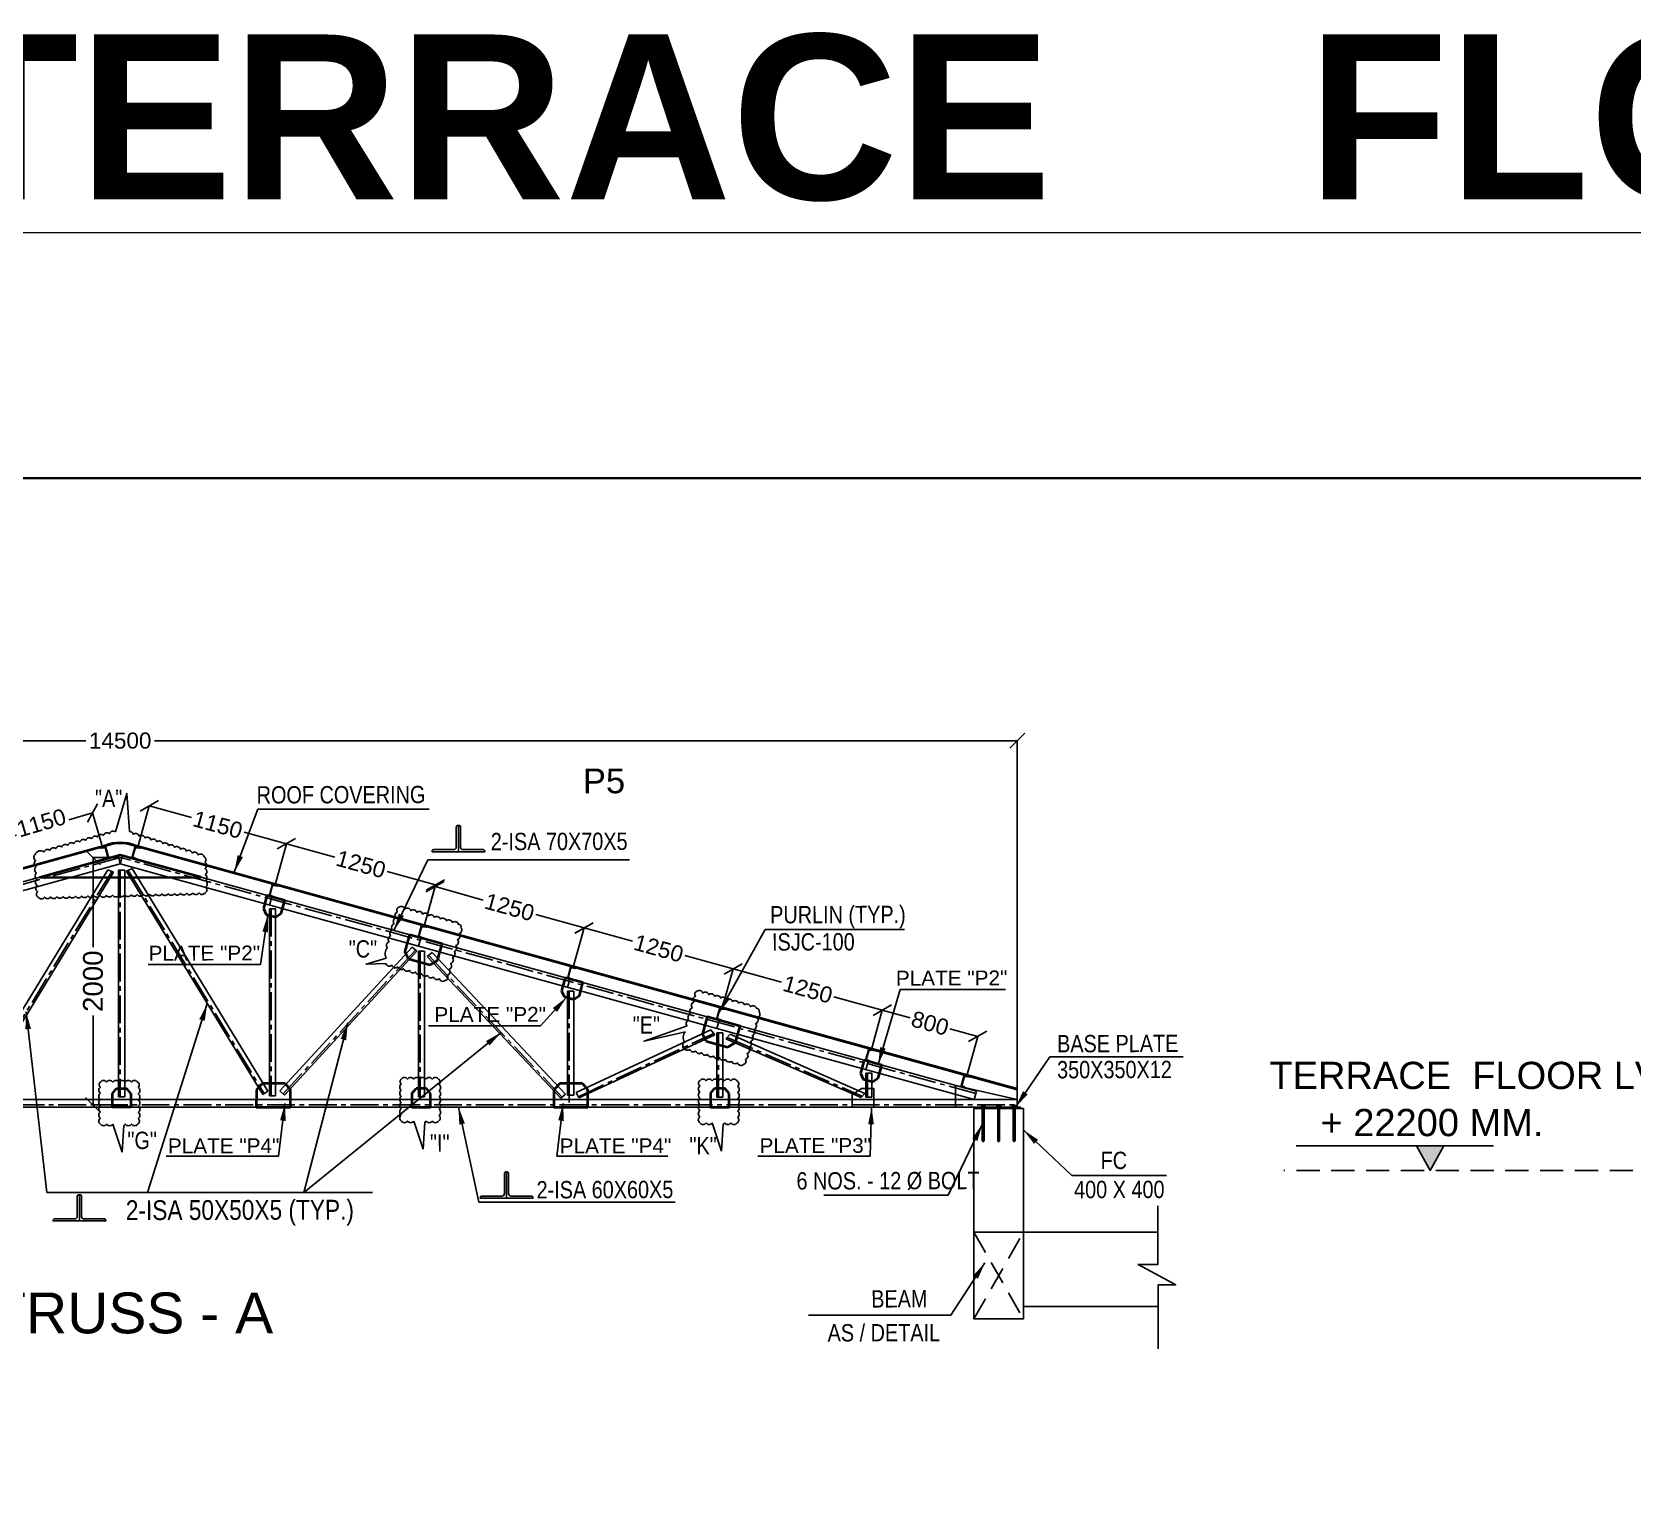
# Model space of a CAD drawing. Header units: inches. Extents: x 1789308 to 1948517, y 1504002 to 1708835.
# Drawn here: x 1847470 to 1866865, y 1579468 to 1597188 of the extents above; entities that cross this region are included whole.
import ezdxf
from ezdxf.enums import TextEntityAlignment as Align

# ---------------------------------------------------------------- set-up
doc = ezdxf.new("R2010")
doc.units = ezdxf.units.IN
doc.header["$LTSCALE"] = 0.015
doc.header["$MEASUREMENT"] = 0
doc.header["$PDMODE"] = 34
doc.header["$PDSIZE"] = -0.1
for name, pattern in [('CENTER2', [1.125, 0.75, -0.125, 0.125, -0.125]), ('DASHED2', [0.375, 0.25, -0.125]), ('{ Leader Line}', [0])]:
    doc.linetypes.add(name, pattern=pattern)
for name, color, linetype in [('CHHAJA', 36, 'Continuous'), ('DIM - GRID - STR', 7, 'Continuous'), ('DIM DEM', 191, 'Continuous'), ('ISA 75X75X6', 104, 'Continuous'), ('SHIFTING - STR', 1, 'Continuous'), ('STR_Dimension_Pranav', 30, 'Continuous'), ('TITLE', 7, 'Continuous')]:
    doc.layers.add(name, color=color, linetype=linetype)
for name, color, linetype, lineweight in [('PLATE', 1, 'Continuous', 25), ('TEXT', 7, 'Continuous', 5), ('TRUSS', 82, 'Continuous', 25), ('TRUSS - STR', 6, 'Continuous', 25), ('truss text', 2, 'Continuous', 25)]:
    doc.layers.add(name, color=color, linetype=linetype, lineweight=lineweight)
doc.styles.add('arial', font='ARIALN.TTF')
doc.styles.add('ARIAL NARROW', font='ARIALN.TTF')
doc.styles.add('PRADEEP - STR', font='swissel.ttf')
doc.styles.add('ROMAND', font='arial.ttf')
doc.styles.add('SC-BBS1', font='SansSerif')
doc.dimstyles.new('GRID DIM', dxfattribs={"dimtxt": 350, "dimasz": 250, "dimexe": 0.1, "dimexo": 0.1, "dimgap": 0.09, "dimtad": 0, "dimdec": 0, "dimzin": 0, "dimdsep": 46, "dimtxsty": 'PRADEEP - STR', "dimblk": 'OBLIQUE', "dimcen": 0.09, "dimclrd": 73, "dimclre": 73, "dimclrt": 256, "dimadec": 0, "dimazin": 0, "dimtfac": 1, "dimtdec": 0, "dimtofl": 0, "dimtmove": 1, "dimatfit": 3, "dimfxl": 1.25, "dimtolj": 1, "dimtzin": 0, "dimlwd": -1, "dimlwe": -1, "dimarcsym": 2})

# ---------------------------------------------------------------- blocks, each defined once
blk = doc.blocks.new('A$C04F76162')
at = {"layer": 'TRUSS', "color": 1}
for points in [[(-175, 12), (175, 12)], [(-175, 0), (175, 0)]]:
    blk.add_lwpolyline(points, dxfattribs=at)
blk.add_lwpolyline([(-175, 12), (175, 12), (175, 0), (-175, 0)], close=True, dxfattribs=at)
blk = doc.blocks.new('_Oblique')
at = {"color": 0, "linetype": 'ByBlock', "lineweight": -2}
blk.add_line((-0.5, -0.5), (0.5, 0.5), dxfattribs=at)
blk = doc.blocks.new('*D297')
at = {"layer": 'Defpoints', "color": 0, "transparency": 16777216}
for p in [(-7299, 3729), (-7519, 1729), (-7300, 1729)]:
    blk.add_point(p, dxfattribs=at)
at = {"layer": 'DIM - GRID - STR', "color": 73, "linetype": 'ByBlock', "transparency": 16777216}
for p, q in [((-7299, 3729), (-7519, 3729)), ((-7519, 3729), (-7519, 3005)), ((-7519, 1729), (-7519, 2453)), ((-7300, 1729), (-7519, 1729))]:
    blk.add_line(p, q, dxfattribs=at)
at = {"layer": 'DIM - GRID - STR', "color": 73, "transparency": 16777216, "xscale": 120, "yscale": 120, "zscale": 120}
for p, rotation in [((-7519, 3729), 90), ((-7519, 1729), 270)]:
    blk.add_blockref('_Oblique', p, dxfattribs=dict(at, rotation=rotation))
at = {"layer": 'DIM - GRID - STR', "transparency": 16777216, "insert": (-7519, 2729), "char_height": 160, "attachment_point": 5, "rotation": 90, "style": 'PRADEEP - STR'}
blk.add_mtext('\\A1;2000', dxfattribs=at)
blk = doc.blocks.new('A$C02755AB6')
at = {"layer": 'ISA 75X75X6', "color": 2}
blk.add_lwpolyline([(-0.0054, 0.0634), (-0.0054, 0.0117, -0.414214), (-0.0117, 0.0054), (-0.0635, 0.0054, 0.414214), (-0.0675, 0.0013), (-0.0675, 0), (0, 0), (0, 0.0675), (-0.0014, 0.0675, 0.414214)], format="xyb", close=True, dxfattribs=at)
blk = doc.blocks.new('*D240')
at = {"layer": 'Defpoints', "color": 0, "transparency": 16777216}
for p in [(1831439, 1596452), (1816939, 1593508), (1831439, 1593508)]:
    blk.add_point(p, dxfattribs=at)
at = {"layer": 'DIM - GRID - STR', "color": 73, "linetype": 'ByBlock', "transparency": 16777216}
for p, q in [((1816939, 1593509), (1816939, 1596452)), ((1816939, 1596452), (1823911, 1596452)), ((1831439, 1596452), (1824466, 1596452)), ((1831439, 1593509), (1831439, 1596452))]:
    blk.add_line(p, q, dxfattribs=at)
at = {"layer": 'DIM - GRID - STR', "color": 73, "transparency": 16777216, "xscale": 120, "yscale": 120, "zscale": 120, "rotation": 180}
blk.add_blockref('_Oblique', (1816939, 1596452), dxfattribs=at)
at = {"layer": 'DIM - GRID - STR', "color": 73, "transparency": 16777216, "xscale": 120, "yscale": 120, "zscale": 120}
blk.add_blockref('_Oblique', (1831439, 1596452), dxfattribs=at)
at = {"layer": 'DIM - GRID - STR', "transparency": 16777216, "insert": (1824189, 1596452), "char_height": 130, "attachment_point": 5, "style": 'PRADEEP - STR'}
blk.add_mtext('\\A1;14500', dxfattribs=at)
blk = doc.blocks.new('*D306')
at = {"layer": 'Defpoints', "color": 0, "transparency": 16777216}
for p in [(-8626, 3765), (-7447, 3832), (-8551, 3508)]:
    blk.add_point(p, dxfattribs=at)
at = {"layer": 'DIM - GRID - STR', "color": 73, "linetype": 'ByBlock', "transparency": 16777216}
for p, q in [((-7523, 4089), (-7716, 4032)), ((-7447, 3832), (-7523, 4089)), ((-8626, 3765), (-8137, 3908)), ((-8551, 3508), (-8626, 3765))]:
    blk.add_line(p, q, dxfattribs=at)
at = {"layer": 'DIM - GRID - STR', "color": 73, "transparency": 16777216, "xscale": 120, "yscale": 120, "zscale": 120}
for p, rotation in [((-7523, 4089), 16.37141767547914), ((-8626, 3765), 196.3714176754792)]:
    blk.add_blockref('_Oblique', p, dxfattribs=dict(at, rotation=rotation))
at = {"layer": 'DIM - GRID - STR', "transparency": 16777216, "insert": (-7937, 4008), "char_height": 130, "attachment_point": 5, "rotation": 16.3714, "style": 'PRADEEP - STR'}
blk.add_mtext('\\A1;1150', dxfattribs=at)
blk = doc.blocks.new('A$C533A03B5')
at = {"color": 4}
for p, q in [((-22, 100), (22, 100)), ((-22, 0), (-22, 100)), ((-22, 0), (22, 0)), ((-18, 18), (-18, 82)), ((-10, 91), (18, 95)), ((-10, 9), (18, 5)), ((22, 0), (22, 1))]:
    blk.add_line(p, q, dxfattribs=at)
for centre, radius, start, end in [((-9, 82), 9, 96, 180), ((-9, 18), 9, 180, 264), ((18, 99), 4.61, 276.5191, 8.9465), ((18, 1), 4.5, 0, 84)]:
    blk.add_arc(centre, radius, start, end, dxfattribs=at)
blk = doc.blocks.new('*D299')
at = {"layer": 'Defpoints', "color": 0, "transparency": 16777216}
for p in [(-4843, 3175), (-3550, 3160), (-3638, 2842)]:
    blk.add_point(p, dxfattribs=at)
at = {"layer": 'DIM - GRID - STR', "color": 73, "linetype": 'ByBlock', "transparency": 16777216}
for p, q in [((-4843, 3175), (-4755, 3493)), ((-4755, 3493), (-4365, 3385)), ((-3550, 3160), (-3941, 3268)), ((-3638, 2843), (-3550, 3161))]:
    blk.add_line(p, q, dxfattribs=at)
at = {"layer": 'DIM - GRID - STR', "color": 73, "transparency": 16777216, "xscale": 120, "yscale": 120, "zscale": 120}
for p, rotation in [((-4755, 3493), 164.5751221282006), ((-3550, 3160), 344.5751221282006)]:
    blk.add_blockref('_Oblique', p, dxfattribs=dict(at, rotation=rotation))
at = {"layer": 'DIM - GRID - STR', "transparency": 16777216, "insert": (-4153, 3327), "char_height": 130, "attachment_point": 5, "rotation": 344.5751, "style": 'PRADEEP - STR'}
blk.add_mtext('\\A1;1250', dxfattribs=at)
blk = doc.blocks.new('*D300')
at = {"layer": 'Defpoints', "color": 0, "transparency": 16777216}
for p in [(-3638, 2842), (-2346, 2828), (-2434, 2510)]:
    blk.add_point(p, dxfattribs=at)
at = {"layer": 'DIM - GRID - STR', "color": 73, "linetype": 'ByBlock', "transparency": 16777216}
for p, q in [((-3638, 2843), (-3550, 3160)), ((-3551, 3160), (-3160, 3052)), ((-2346, 2828), (-2737, 2936)), ((-2434, 2510), (-2346, 2828))]:
    blk.add_line(p, q, dxfattribs=at)
at = {"layer": 'DIM - GRID - STR', "color": 73, "transparency": 16777216, "xscale": 120, "yscale": 120, "zscale": 120}
for p, rotation in [((-3551, 3160), 164.5751221234735), ((-2346, 2828), 344.5751221234735)]:
    blk.add_blockref('_Oblique', p, dxfattribs=dict(at, rotation=rotation))
at = {"layer": 'DIM - GRID - STR', "transparency": 16777216, "insert": (-2948, 2994), "char_height": 130, "attachment_point": 5, "rotation": 344.5751, "style": 'PRADEEP - STR'}
blk.add_mtext('\\A1;1250', dxfattribs=at)
blk = doc.blocks.new('*D301')
at = {"layer": 'Defpoints', "color": 0, "transparency": 16777216}
for p in [(-2434, 2510), (-1141, 2495), (-1229, 2178)]:
    blk.add_point(p, dxfattribs=at)
at = {"layer": 'DIM - GRID - STR', "color": 73, "linetype": 'ByBlock', "transparency": 16777216}
for p, q in [((-2434, 2510), (-2346, 2828)), ((-2346, 2828), (-1955, 2720)), ((-1141, 2495), (-1532, 2603)), ((-1229, 2178), (-1141, 2495))]:
    blk.add_line(p, q, dxfattribs=at)
at = {"layer": 'DIM - GRID - STR', "color": 73, "transparency": 16777216, "xscale": 120, "yscale": 120, "zscale": 120}
for p, rotation in [((-2346, 2828), 164.5751221234735), ((-1141, 2495), 344.5751221234735)]:
    blk.add_blockref('_Oblique', p, dxfattribs=dict(at, rotation=rotation))
at = {"layer": 'DIM - GRID - STR', "transparency": 16777216, "insert": (-1743, 2662), "char_height": 130, "attachment_point": 5, "rotation": 344.5751, "style": 'PRADEEP - STR'}
blk.add_mtext('\\A1;1250', dxfattribs=at)
blk = doc.blocks.new('*D302')
at = {"layer": 'Defpoints', "color": 0, "transparency": 16777216}
for p in [(-7157, 3813), (-5956, 3840), (-6048, 3507)]:
    blk.add_point(p, dxfattribs=at)
at = {"layer": 'DIM - GRID - STR', "color": 73, "linetype": 'ByBlock', "transparency": 16777216}
for p, q in [((-7157, 3813), (-7065, 4146)), ((-7065, 4146), (-6723, 4051)), ((-5956, 3840), (-6299, 3934)), ((-6048, 3508), (-5956, 3840))]:
    blk.add_line(p, q, dxfattribs=at)
at = {"layer": 'DIM - GRID - STR', "color": 73, "transparency": 16777216, "xscale": 120, "yscale": 120, "zscale": 120}
for p, rotation in [((-7065, 4146), 164.5751221282044), ((-5956, 3840), 344.5751221282044)]:
    blk.add_blockref('_Oblique', p, dxfattribs=dict(at, rotation=rotation))
at = {"layer": 'DIM - GRID - STR', "transparency": 16777216, "insert": (-6511, 3993), "char_height": 130, "attachment_point": 5, "rotation": 344.5751, "style": 'PRADEEP - STR'}
blk.add_mtext('\\A1;1150', dxfattribs=at)
blk = doc.blocks.new('*D303')
at = {"layer": 'Defpoints', "color": 0, "transparency": 16777216}
for p in [(-6048, 3507), (-4752, 3507), (-4817, 3271)]:
    blk.add_point(p, dxfattribs=at)
at = {"layer": 'DIM - GRID - STR', "color": 73, "linetype": 'ByBlock', "transparency": 16777216}
for p, q in [((-6048, 3508), (-5956, 3840)), ((-5956, 3840), (-5566, 3732)), ((-4752, 3507), (-5142, 3615)), ((-4817, 3271), (-4751, 3507))]:
    blk.add_line(p, q, dxfattribs=at)
at = {"layer": 'DIM - GRID - STR', "color": 73, "transparency": 16777216, "xscale": 120, "yscale": 120, "zscale": 120}
for p, rotation in [((-5956, 3840), 164.5751221234735), ((-4752, 3507), 344.5751221234735)]:
    blk.add_blockref('_Oblique', p, dxfattribs=dict(at, rotation=rotation))
at = {"layer": 'DIM - GRID - STR', "transparency": 16777216, "insert": (-5354, 3674), "char_height": 130, "attachment_point": 5, "rotation": 344.5751, "style": 'PRADEEP - STR'}
blk.add_mtext('\\A1;1250', dxfattribs=at)
blk = doc.blocks.new('A$C1B5B027A')
at = {"layer": 'TRUSS', "color": 3}
blk.add_line((-13, 0), (13, 0), dxfattribs=at)
for points in [[(13, 14), (-13, 14)], [(-8, 0), (-8, -273), (6, -273), (6, 0)]]:
    blk.add_lwpolyline(points, dxfattribs=at)
at = {"layer": 'TRUSS', "color": 1, "linetype": 'CENTER2', "ltscale": 1500}
blk.add_lwpolyline([(-1, 22), (-1, -283)], dxfattribs=at)
at = {"layer": 'TRUSS', "color": 3}
for centre, start, end in [((-7, 7), 134.8035, 231.6243), ((7, 7), 308.3757, 45.1965)]:
    blk.add_arc(centre, 9.53, start, end, dxfattribs=at)
blk = doc.blocks.new('*D305')
at = {"layer": 'Defpoints', "color": 0, "transparency": 16777216}
for p in [(-369, 2283), (-1229, 2178), (-457, 1965)]:
    blk.add_point(p, dxfattribs=at)
at = {"layer": 'DIM - GRID - STR', "color": 73, "linetype": 'ByBlock', "transparency": 16777216}
for p, q in [((-1229, 2178), (-1141, 2495)), ((-1141, 2495), (-915, 2433)), ((-369, 2283), (-595, 2345)), ((-457, 1965), (-369, 2283))]:
    blk.add_line(p, q, dxfattribs=at)
at = {"layer": 'DIM - GRID - STR', "color": 73, "transparency": 16777216, "xscale": 120, "yscale": 120, "zscale": 120}
for p, rotation in [((-1141, 2495), 164.5751221284438), ((-369, 2283), 344.5751221284439)]:
    blk.add_blockref('_Oblique', p, dxfattribs=dict(at, rotation=rotation))
at = {"layer": 'DIM - GRID - STR', "transparency": 16777216, "insert": (-755, 2389), "char_height": 130, "attachment_point": 5, "rotation": 344.5751, "style": 'PRADEEP - STR'}
blk.add_mtext('\\A1;800', dxfattribs=at)
blk = doc.blocks.new('A$C1F354469')
at = {"layer": 'PLATE', "color": 3, "lineweight": 40}
for p, q in [((-75, 110), (-42, 149)), ((-42, 149), (42, 149)), ((75, 110), (42, 149)), ((-75, 0), (-75, 110)), ((75, 0), (-75, 0)), ((75, 110), (75, 0))]:
    blk.add_line(p, q, dxfattribs=at)
blk = doc.blocks.new('A$C661F1956')
at = {"layer": 'PLATE', "color": 3, "lineweight": 40}
for p, q in [((0, 0), (-650, -183)), ((650, -179), (0, 0)), ((-650, -183), (650, -179))]:
    blk.add_line(p, q, dxfattribs=at)
blk = doc.blocks.new('A$C67564977')
at = {"layer": 'PLATE', "color": 3, "lineweight": 40}
for p, q in [((-133, -37), (133, 37)), ((133, 37), (170, -99)), ((-95, -171), (-133, -37)), ((141, -158), (170, -99)), ((-35, -207), (-95, -171)), ((141, -158), (-35, -207))]:
    blk.add_line(p, q, dxfattribs=at)
blk = doc.blocks.new('A$C08990B8F')
at = {"layer": 'PLATE', "color": 3}
blk.add_lwpolyline([(88, 0), (88, 100), (12, 150), (-88, 150), (-88, 0)], close=True, dxfattribs=at)
blk = doc.blocks.new('LVL')
at = {"layer": 'CHHAJA', "color": 1, "ltscale": 50}
blk.add_line((-513, 197), (1082, 197), dxfattribs=at)
blk.add_lwpolyline([(-111, 197), (111, 197), (0, 0), (0, 0)], close=True, dxfattribs=at)
blk.add_solid([(-111, 197), (111, 197), (0, 0)], dxfattribs=at)
blk = doc.blocks.new('A$C0C377A4A')
at = {"layer": 'SHIFTING - STR', "color": 5, "linetype": 'DASHED2', "ltscale": 50000}
blk.add_lwpolyline([(-9638.4, 700), (-12740.1, 700)], dxfattribs=at)
at = {"layer": 'CHHAJA', "xscale": -1}
blk.add_blockref('LVL', (-11558.3, 700), dxfattribs=at)
at = {"layer": 'TITLE', "linetype": '{ Leader Line}', "style": 'ROMAND'}
blk.add_text('+ 22200 MM.', height=220, rotation=359.99771, dxfattribs=at).set_placement((-12444.7, 976.4))
at = {"layer": 'TITLE', "linetype": '{ Leader Line}', "insert": (-12857.7, 1577.4, 0), "char_height": 220, "width": 4282.785, "attachment_point": 1, "rotation": 359.99771, "style": 'ROMAND'}
blk.add_mtext('TERRACE  FLOOR LVL. ', dxfattribs=at)
blk = doc.blocks.new('A$C54AB5B82')
at = {"color": 5}
for points in [[(-7337.4, 3935.8), (-7246.7, 4246.2), (-7225.2, 3937.7)], [(-5149.5, 2916.1), (-5312.1, 2867.1), (-5153.2, 2871.2)], [(-2718.2, 2368.6), (-3065.7, 2244.3), (-2731.8, 2320.5)], [(-7358.7, 1574), (-7283.8, 1346.7)], [(-7283.8, 1346.7), (-7269.9, 1564.3)], [(-4927.4, 1598.7), (-4852.5, 1371.4)], [(-4852.5, 1371.4), (-4838.6, 1589)]]:
    blk.add_lwpolyline(points, dxfattribs=at)
for points in [[(-7985.7, 3753.3, 0.520567), (-7982.6, 3703.4, 0.5205671), (-7979.5, 3653.5, 0.5205671), (-7976.5, 3603.6, 0.5205671), (-7973.4, 3553.7, 0.5205671), (-7970.3, 3503.8, 0.5205671), (-7967.2, 3453.9, 0.5205671), (-7961.5, 3406.9, 0.5205671), (-7911.5, 3408.3, 0.5205671), (-7861.5, 3409.6, 0.5205671), (-7811.5, 3411, 0.5205671), (-7761.5, 3412.4, 0.5205671), (-7711.6, 3413.7, 0.5205671), (-7661.6, 3415.1, 0.5205671), (-7611.6, 3416.4, 0.5205671), (-7561.6, 3417.8, 0.5205671), (-7511.6, 3419.2, 0.5205671), (-7461.7, 3420.5, 0.5205671), (-7411.7, 3421.9, 0.5205671), (-7361.7, 3423.3, 0.5205671), (-7311.7, 3424.6, 0.5205671), (-7261.7, 3426, 0.5205671), (-7211.7, 3427.3, 0.5205671), (-7161.8, 3428.7, 0.5205671), (-7111.8, 3430.1, 0.5205671), (-7061.8, 3431.4, 0.5205671), (-7011.8, 3432.8, 0.5205671), (-6961.8, 3434.2, 0.5205671), (-6911.9, 3435.5, 0.5205671), (-6861.9, 3436.9, 0.5205671), (-6811.9, 3438.2, 0.5205671), (-6761.9, 3439.6, 0.5205671), (-6711.9, 3441, 0.5205671), (-6662, 3442.3, 0.5205671), (-6612, 3443.7, 0.5205671), (-6609.3, 3489.8, 0.5205671), (-6610.6, 3539.8, 0.5205671), (-6612, 3589.8, 0.5205671), (-6613.4, 3639.8, 0.5205671), (-6614.7, 3689.8, 0.5205671), (-6621.9, 3735.3, 0.5205671), (-6669.6, 3750.4, 0.5205671), (-6717.3, 3765.5, 0.5205671), (-6765, 3780.6, 0.5205671), (-6812.6, 3795.7, 0.5205671), (-6860.3, 3810.8, 0.5205671), (-6908, 3825.8, 0.5205671), (-6955.6, 3840.9, 0.5205671), (-7003.3, 3856, 0.5205671), (-7051, 3871.1, 0.5205671), (-7098.6, 3886.2, 0.5205671), (-7146.3, 3901.3, 0.5205671), (-7194, 3916.4, 0.34704), (-7225.2, 3937.7)], [(-7337.4, 3935.8, 0.5205671), (-7385.5, 3922.2, 0.5205671), (-7433.7, 3908.7, 0.5205671), (-7481.8, 3895.2, 0.5205671), (-7529.9, 3881.6, 0.5205671), (-7578.1, 3868.1, 0.5205671), (-7626.2, 3854.5, 0.5205671), (-7674.3, 3841, 0.5205671), (-7722.4, 3827.4, 0.5205671), (-7770.6, 3813.9, 0.5205671), (-7818.7, 3800.3, 0.5205671), (-7866.8, 3786.8, 0.5205671), (-7915, 3773.3, 0.5205671), (-7985.7, 3753.3)], [(-5149.5, 2916.1, -0.3093145), (-5140.5, 2999.8, -0.5205671), (-5126.8, 3047.9, -0.5205671), (-5113.2, 3096, -0.5205671), (-5099.5, 3144.1, -0.5205671), (-5085.9, 3192.2, -0.5205671), (-5072.2, 3240.3, -0.5205671), (-5058.6, 3288.4, -0.5205671), (-5047.7, 3326.6)], [(-5047.7, 3326.6, -0.520567), (-4999.6, 3313, -0.5205671), (-4951.5, 3299.3, -0.5205671), (-4903.4, 3285.7, -0.5205671), (-4855.3, 3272, -0.5205671), (-4807.2, 3258.4, -0.5205671), (-4759.1, 3244.7, -0.5205671), (-4711, 3231.1, -0.5205671), (-4662.9, 3217.4, -0.5205671), (-4614.8, 3203.8, -0.5205671), (-4566.7, 3190.1, -0.5205671), (-4545.8, 3161.3, -0.5205671), (-4559.4, 3113.2, -0.5205671), (-4573.1, 3065.1, -0.5205671), (-4586.7, 3017, -0.5205671), (-4600.4, 2968.9, -0.5205671), (-4614, 2920.8, -0.5205671), (-4627.7, 2872.7, -0.5205671), (-4641.3, 2824.6, -0.5205671), (-4655, 2776.5, -0.5205671), (-4672.2, 2734.7, -0.5205671), (-4720.3, 2748.4, -0.5205671), (-4768.4, 2762, -0.5205671), (-4816.5, 2775.7, -0.5205671), (-4864.6, 2789.3, -0.5205671), (-4912.7, 2803, -0.5205671), (-4960.8, 2816.6, -0.5205671), (-5008.9, 2830.3, -0.5205671), (-5057, 2843.9, -0.5205671), (-5105.1, 2857.6, -0.5205671), (-5153.2, 2871.2)], [(-2639, 2647.4, -0.520567), (-2590.9, 2633.7, -0.5205671), (-2542.8, 2620.1, -0.5205671), (-2494.7, 2606.4, -0.5205671), (-2446.6, 2592.8, -0.5205671), (-2398.5, 2579.1, -0.5205671), (-2350.4, 2565.5, -0.5205671), (-2302.3, 2551.8, -0.5205671), (-2254.2, 2538.2, -0.5205671), (-2206.1, 2524.5, -0.5205671), (-2158, 2510.9, -0.5205671), (-2137.1, 2482.1, -0.5205671), (-2150.8, 2434, -0.5205671), (-2164.4, 2385.9, -0.5205671), (-2178.1, 2337.8, -0.5205671), (-2191.7, 2289.7, -0.5205671), (-2205.4, 2241.6, -0.5205671), (-2219, 2193.5, -0.5205671), (-2232.7, 2145.4, -0.5205671), (-2246.3, 2097.3, -0.5205671), (-2263.5, 2055.5, -0.5205671), (-2311.6, 2069.1, -0.5205671), (-2359.7, 2082.8, -0.5205671), (-2407.8, 2096.4, -0.5205671), (-2455.9, 2110.1, -0.5205671), (-2504, 2123.7, -0.5205671), (-2552.1, 2137.4, -0.5205671), (-2600.2, 2151, -0.5205671), (-2648.3, 2164.7, -0.5205671), (-2696.4, 2178.4, -0.9483523), (-2740.8, 2236.9)], [(-2724.3, 2365.7, -0.0563134), (-2718.2, 2368.6, -0.5205671), (-2704.5, 2416.7, -0.5205671), (-2690.9, 2464.8, -0.5205671), (-2677.2, 2512.9, -0.5205671), (-2663.5, 2561, -0.5205671), (-2649.9, 2609.1, -0.5205671), (-2639, 2647.4)], [(-2740.8, 2236.9, -0.3093145), (-2731.8, 2320.5)], [(-4927.4, 1598.7, -0.520567), (-4977.4, 1598.7, -0.5205671), (-5027.4, 1598.7, -0.5205671), (-5027.9, 1648.2, -0.5205671), (-5027.9, 1698.2, -0.5205671), (-5027.9, 1748.2, -0.5205671), (-5027.9, 1798.2, -0.5205671), (-5027.9, 1848.2, -0.5205671), (-5027.9, 1898.2, -0.5205671), (-5027.9, 1938.6, -0.520567), (-4977.9, 1938.6, -0.5205671), (-4927.9, 1938.6, -0.5205671), (-4877.9, 1938.6, -0.5205671), (-4827.9, 1938.6, -0.5205671), (-4777.9, 1938.6, -0.5205671), (-4727.9, 1938.6, -0.5205671), (-4722.6, 1893.9, -0.5205671), (-4722.6, 1843.9, -0.5205671), (-4722.6, 1793.9, -0.5205671), (-4722.6, 1743.9, -0.5205671), (-4722.6, 1693.9, -0.5205671), (-4722.6, 1643.9, -0.5205671), (-4727.4, 1598.7, -0.5205671), (-4777.4, 1598.7, -0.5205671), (-4827.4, 1598.7, -0.1232199), (-4838.6, 1589, -0.1232199)], [(-7358.7, 1574, -0.520567), (-7408.7, 1574, -0.5205671), (-7458.7, 1574, -0.5205671), (-7459.3, 1623.5, -0.5205671), (-7459.3, 1673.5, -0.5205671), (-7459.3, 1723.5, -0.5205671), (-7459.3, 1773.5, -0.5205671), (-7459.3, 1823.5, -0.5205671), (-7459.3, 1873.5, -0.5205671), (-7459.3, 1913.9, -0.520567), (-7409.3, 1913.9, -0.5205671), (-7359.3, 1913.9, -0.5205671), (-7309.3, 1913.9, -0.5205671), (-7259.3, 1913.9, -0.5205671), (-7209.3, 1913.9, -0.5205671), (-7159.3, 1913.9, -0.5205671), (-7153.9, 1869.2, -0.5205671), (-7153.9, 1819.2, -0.5205671), (-7153.9, 1769.2, -0.5205671), (-7153.9, 1719.2, -0.5205671), (-7153.9, 1669.2, -0.5205671), (-7153.9, 1619.2, -0.5205671), (-7158.7, 1574, -0.5205671), (-7208.7, 1574, -0.5205671), (-7258.7, 1574, -0.1232199), (-7269.9, 1564.3, -0.1232199)]]:
    blk.add_lwpolyline(points, format="xyb", dxfattribs=at)
at = {"color": 5, "elevation": 0}
blk.add_lwpolyline([(-2514.4, 1584.3, -0.520567), (-2564.4, 1584.3, -0.5205671), (-2614.4, 1584.3, -0.5205671), (-2615, 1633.7, -0.5205671), (-2615, 1683.7, -0.5205671), (-2615, 1733.7, -0.5205671), (-2615, 1783.7, -0.5205671), (-2615, 1833.7, -0.5205671), (-2615, 1883.7, -0.5205671), (-2615, 1924.1, -0.520567), (-2565, 1924.1, -0.5205671), (-2515, 1924.1, -0.5205671), (-2465, 1924.1, -0.5205671), (-2415, 1924.1, -0.5205671), (-2365, 1924.1, -0.5205671), (-2315, 1924.1, -0.5205671), (-2309.6, 1879.5, -0.5205671), (-2309.6, 1829.5, -0.5205671), (-2309.6, 1779.5, -0.5205671), (-2309.6, 1729.5, -0.5205671), (-2309.6, 1679.5, -0.5205671), (-2309.6, 1629.5, -0.5205671), (-2314.4, 1584.3, -0.5205671), (-2364.4, 1584.3, -0.5205671), (-2414.4, 1584.3, -0.1232199), (-2425.6, 1574.6, -0.1232199)], format="xyb", dxfattribs=at)
for points in [[(-6094.1, 1772), (-6044.1, 1772)], [(-1274.2, 1772), (-1224.2, 1772)]]:
    blk.add_lwpolyline(points)
for points in [[(-2514.4, 1584.3), (-2439.5, 1357)], [(-2439.5, 1357), (-2425.6, 1574.6)]]:
    blk.add_lwpolyline(points, dxfattribs=at)
at = {"layer": 'PLATE', "color": 1}
for p, q in [((-7317.3, 3743.6), (-7815.2, 3606.2)), ((-6782.8, 3606.4), (-7280, 3743.6))]:
    blk.add_line(p, q, dxfattribs=at)
at = {"layer": 'PLATE', "color": 3}
blk.add_lwpolyline([(-550, 1712), (-550, 1886.6), (-50, 1772), (-50, 1712), (-550, 1712)], dxfattribs=at)
at = {"layer": 'SHIFTING - STR', "color": 4, "ltscale": 1000}
for p, q in [((-379, 1839.5), (-7280, 3743.6)), ((-50, 1772), (-50, 1712))]:
    blk.add_line(p, q, dxfattribs=at)
for points in [[(-14180.1, 1778.1), (-14207.2, 1843.3), (-7317.3, 3743.6)], [(-7298.7, 3676.1), (-14180.1, 1778.1)], [(-7400.5, 3630.1), (-8495.4, 1834.2)], [(-7400.5, 3630.1), (-7354.9, 3609)], [(-7298.7, 3676.1), (-7317.3, 3743.6)], [(-7312.7, 3627.3), (-7312.7, 1795)], [(-7312.7, 3627.3), (-7262.7, 3627.3)], [(-7298.7, 3676.1), (-7280, 3743.6)], [(-7298.7, 3676.1), (-397.7, 1772)], [(-7262.7, 3627.3), (-7262.7, 1795)], [(-7202, 3638.7), (-7247.5, 3617.4)], [(-7202, 3638.7), (-6105.5, 1840)], [(-7354.9, 3609), (-8452.8, 1808.2)], [(-7247.5, 3617.4), (-6148, 1814)], [(-6094.1, 3314.5), (-6094.1, 1802)], [(-6044.1, 3314.5), (-6094.1, 3314.5)], [(-6044.1, 3314.5), (-6044.1, 1802)], [(-6009.6, 1842), (-4939.4, 3005.2)], [(-4939.4, 3005.2), (-4902.3, 2971.7)], [(-5972.5, 1808.4), (-4902.3, 2971.7)], [(-4889.1, 2972.5), (-4889.1, 1794.4)], [(-4839.1, 2972.5), (-4889.1, 2972.5)], [(-4839.1, 2972.5), (-4839.1, 1794.4)], [(-4778.5, 2960), (-4817.9, 2929)], [(-4817.9, 2929), (-3737.9, 1783.1)], [(-4778.5, 2960), (-3700.9, 1816.7)], [(-3684.1, 2649.2), (-3684.1, 1808.5)], [(-3634.1, 2649.2), (-3684.1, 2649.2)], [(-3634.1, 2649.2), (-3634.1, 1808.5)], [(-3613.7, 1830.3), (-2526.7, 2335.3)], [(-2526.7, 2335.3), (-2492.8, 2296.9)], [(-3592.5, 1787.7), (-2492.8, 2296.9)], [(-2429.2, 2312.5), (-2479.2, 2312.9)], [(-2479, 2312.9), (-2479, 1792.1)], [(-2429.2, 2312.5), (-2429, 1792.1)], [(-2369.1, 2302.4), (-2404, 2264.6)], [(-2404, 2264.6), (-1312.8, 1788.7)], [(-2369.1, 2302.4), (-1281.4, 1823)], [(-1274.2, 1985.1), (-1274.2, 1791.2)], [(-1224.2, 1985.1), (-1274.2, 1985.1)], [(-1224.2, 1985.1), (-1224.2, 1791.2)], [(-6105.5, 1840), (-6148, 1814)], [(-6009.6, 1842), (-5972.5, 1808.4)], [(-3737.9, 1783.1), (-3700.9, 1816.7)], [(-3592.5, 1787.7), (-3613.7, 1830.3)], [(-1312.8, 1788.7), (-1281.4, 1823)], [(-397.7, 1772), (-379, 1839.5)], [(-14550, 1772), (-50, 1772)], [(-14550, 1712), (-50, 1712)], [(-7312.7, 1795), (-7262.7, 1795)], [(-6094.1, 1802), (-6044.1, 1802)], [(-4889.1, 1794.4), (-4839.1, 1794.4)], [(-3684.1, 1808.5), (-3634.1, 1808.5)], [(-2479, 1792.1), (-2429, 1792.1)], [(-1274.2, 1791.2), (-1224.2, 1791.2)]]:
    blk.add_lwpolyline(points, dxfattribs=at)
at = {"layer": 'SHIFTING - STR', "color": 5, "linetype": 'CENTER2', "ltscale": 20000}
for points in [[(-384.1, 1821.2), (-7298.7, 3729), (-14199.8, 1825.6)], [(-7298.7, 3627.3), (-7298.7, 1795)], [(-7234.4, 3623.6), (-6136.3, 1821.2)], [(-7368, 3615.1), (-8464.6, 1815.4)], [(-6080.1, 3314.5), (-6080.1, 1802)], [(-5982.9, 1817.8), (-4912.7, 2981.1)], [(-4875.1, 2972.5), (-4875.1, 1794.4)], [(-4807.5, 2938.4), (-3727.6, 1792.5)], [(-3670.1, 2649.2), (-3670.1, 1729)], [(-3596.6, 1795.9), (-2502.3, 2307.7)], [(-2465, 2312.8), (-2465, 1792.1)], [(-2394.2, 2275.2), (-1306, 1800.9)], [(-1260.2, 1985.1), (-1260.2, 1791.2)], [(-14550, 1729), (-50, 1729)]]:
    blk.add_lwpolyline(points, dxfattribs=at)
at = {"layer": 'TRUSS', "color": 1}
blk.add_line((-50, 1862.8), (-50, 1852.4), dxfattribs=at)
for points in [[(-7421.7, 3828.9), (-14550, 1862.8)], [(-7418.6, 3819.4), (-14550, 1852.4)], [(-7178.7, 3819.4), (-50, 1852.4)], [(-7175.6, 3828.9), (-50, 1862.8)]]:
    blk.add_lwpolyline(points, dxfattribs=at)
at = {"layer": 'TRUSS'}
for points in [[(-7298.7, 3676.1), (-7280, 3743.6)], [(-6093.7, 3343.6), (-6075.1, 3411.1)], [(-4888.7, 3011.2), (-4870.1, 3078.6)], [(-3683.7, 2678.7), (-3665.1, 2746.2)], [(-3683.7, 2678.7), (-3665.1, 2746.2)], [(-2478.8, 2346.2), (-2460.1, 2413.7)], [(-2478.8, 2346.2), (-2460.1, 2413.7)], [(-1273.8, 2013.8), (-1255.2, 2081.2)], [(-1273.8, 2013.8), (-1255.2, 2081.2)]]:
    blk.add_lwpolyline(points, dxfattribs=at)
at = {"layer": 'TRUSS', "color": 4}
blk.add_lwpolyline([(-400, 700), (0, 700), (0, 1700), (-400, 1700)], close=True, dxfattribs=at)
at = {"layer": 'TRUSS', "color": 1}
for radius, start, end in [(341, 68.84473, 111.15519), (331, 68.75874, 111.24126)]:
    blk.add_arc((-7298.7, 3510.8), radius, start, end, dxfattribs=at)
at = {"layer": 'TRUSS - STR', "color": 3, "ltscale": 0.5}
for points in [[(1086.1, 913.6), (1086.1, 440.3), (926.1, 440.3), (1231.3, 274.5), (1088.2, 274.5), (1088.2, -241.9)], [(0, 700), (1086.1, 700)], [(0, 100), (1088.2, 100)]]:
    blk.add_lwpolyline(points, dxfattribs=at)
blk.add_lwpolyline([(-400, 700), (0, 700), (0, 0), (-400, 0)], close=True, dxfattribs=at)
at = {"layer": 'TRUSS - STR', "color": 3, "linetype": 'DASHED2', "ltscale": 50000}
for points in [[(-400, 0), (0, 700)], [(-400, 700), (0, 0)]]:
    blk.add_lwpolyline(points, dxfattribs=at)
at = {"lineweight": -3, "extrusion": (4.57411e-16, -0.000231777, 1), "xscale": 3150.000000000006, "yscale": 3150.000000000006, "zscale": 3150.000000000006, "rotation": 359.9608856788817}
for p in [(-4566.5, 3775.1, -0.9), (-4177.3, 975.7, -0.2), (-7629.2, 791.6, -0.2)]:
    blk.add_blockref('A$C02755AB6', p, dxfattribs=at)
at = {"lineweight": -3, "extrusion": (-4.57411e-16, -0.000231777, 1), "xscale": -3150.000000000006, "yscale": 3150.000000000019, "zscale": 3150.000000000019, "rotation": 0.03911432111834756}
for p in [(-4566.5, 3775.1, -0.9), (-4177.3, 975.7, -0.2), (-7629.2, 791.6, -0.2)]:
    blk.add_blockref('A$C02755AB6', p, dxfattribs=at)
at = {"layer": 'PLATE'}
for name, p in [('A$C661F1956', (-7298.7, 3748.7)), ('A$C1F354469', (-7287.7, 1712))]:
    blk.add_blockref(name, p, dxfattribs=at)
at = {"layer": 'PLATE', "xscale": -1}
for name, p, rotation in [('A$C1F354469', (-6041, 3401.8), 164.5805786495289), ('A$C1F354469', (-3631.8, 2737.3), 164.5805786495289), ('A$C1F354469', (-1215.8, 2071), 164.5805786495841), ('A$C67564977', (-6061.5, 1712), 195.4248778717964), ('A$C67564977', (-3657.3, 1712), 195.4248778717964)]:
    blk.add_blockref(name, p, dxfattribs=dict(at, rotation=rotation))
for name, p in [('A$C67564977', (-4829.9, 3067.8)), ('A$C67564977', (-2422.7, 2403.9)), ('A$C1F354469', (-4866.4, 1712)), ('A$C1F354469', (-2454, 1712)), ('A$C08990B8F', (-1296.9, 1712))]:
    blk.add_blockref(name, p, dxfattribs=at)
at = {"layer": 'TRUSS', "xscale": -1, "rotation": 15.42487787149558}
blk.add_blockref('A$C533A03B5', (-7413.7, 3717), dxfattribs=at)
at = {"layer": 'TRUSS', "rotation": 344.5751221285044}
for p in [(-7183.6, 3717), (-6074.8, 3411), (-4869.8, 3078.6), (-3664.7, 2746.1), (-2459.9, 2413.6), (-1254.9, 2081.2), (-483.7, 1868.4)]:
    blk.add_blockref('A$C533A03B5', p, dxfattribs=at)
at = {"layer": 'TRUSS'}
for name, p in [('A$C04F76162', (-200, 1700)), ('A$C1B5B027A', (-324.3, 1712)), ('A$C1B5B027A', (-199.3, 1712)), ('A$C1B5B027A', (-74.2, 1712))]:
    blk.add_blockref(name, p, dxfattribs=at)
at = {"layer": 'STR_Dimension_Pranav', "color": 6, "insert": (-3389.9, 4447.7), "char_height": 200, "width": 71.38, "attachment_point": 2, "style": 'ARIAL NARROW'}
blk.add_mtext('{\\f@Arial Unicode MS|b0|i0|c0|p34;P5}', dxfattribs=at)
at = {"layer": 'TEXT', "color": 2, "style": 'arial'}
for s, height, p in [(' "A"', 140, (-7415, 4206.3, 0)), ('ROOF COVERING', 140, (-5515.1, 4236.1, 0)), ('2-ISA 70X70X5', 140, (-3752, 3858.6, 0)), ('PURLIN (TYP.)', 140, (-1499.1, 3267.6, 0)), ('ISJC-100', 140, (-1697.8, 3047, 0)), (' "C"', 140, (-5360.4, 2989.9, 0)), (' "E"', 140, (-3069.6, 2375.4)), ('BASE PLATE ', 140, (784.3, 2225.4)), ('350X350X12', 140, (735.5, 2015.1)), (' "G"', 140, (-7144.4, 1443)), (' "I"', 140, (-4739.4, 1421.5)), ('"K"', 140, (-2588.7, 1401.1)), ('FC', 140, (730.6, 1281.2)), ('2-ISA 60X60X5', 140, (-3382.3, 1045.3, 0)), ('400 X 400', 140, (774.6, 1046.1)), ('2-ISA 50X50X5 (TYP.)', 160, (-6332.4, 880.9, 0)), ('BEAM', 140, (-1003.1, 162.7)), ('AS / DETAIL', 140, (-1128, -111.1))]:
    blk.add_text(s, height=height, rotation=0.13925, dxfattribs=at).set_placement(p, align=Align.MIDDLE_CENTER)
at = {"layer": 'TEXT', "color": 2, "width": 1452.55, "attachment_point": 2, "rotation": 0.13925, "style": 'arial'}
for s, insert, char_height in [('{\\f@Arial Unicode MS|b0|i0|c0|p34;PLATE "P2"}', (-6619.5, 3016.3), 120), ('{\\f@Arial Unicode MS|b0|i0|c0|p34;PLATE "P2"}', (-580.5, 2814.8), 120), ('{\\f@Arial Unicode MS|b0|i0|c0|p34;PLATE "P2"}', (-4309.6, 2520.5), 120), ('{\\f@Arial Unicode MS|b0|i0|c0|p34;PLATE "P4"}', (-6463.7, 1459.2), 120), ('{\\f@Arial Unicode MS|b0|i0|c0|p34;PLATE "P4"}', (-3296.8, 1459.2), 120), ('{\\f@Arial Unicode MS|b0|i0|c0|p34;PLATE "P3"}', (-1682.2, 1461.2), 120), ('6 NOS. - 12 %%C BOLT ', (-1094.6, 1187.2, 0), 140)]:
    blk.add_mtext(s, dxfattribs=dict(at, insert=insert, char_height=char_height))
at = {"layer": 'truss text', "style": 'SC-BBS1'}
blk.add_text('TRUSS - A', height=330, dxfattribs=at).set_placement((-7203, -215.3), align=Align.BOTTOM_CENTER)
at = {"layer": 'DIM - GRID - STR'}
dim = blk.add_linear_dim(base=(-50, 4672.6), p1=(-14550, 1729), p2=(-50, 1729), dimstyle='GRID DIM', override={"dimtxt": 130, "dimasz": 120, "dimfxl": 0}, dxfattribs=at)
dim.commit()
dim.dimension.update_dxf_attribs({"geometry": '*D240', "text_midpoint": (-7300, 4672.6), "insert": (-1831488.6, -1591779.5)})
dim = blk.add_linear_dim(base=(-8626.3, 3764.6), p1=(-7447.2, 3831.8), p2=(-8550.8, 3507.6), angle=196.37142, dimstyle='GRID DIM', override={"dimtxt": 130, "dimasz": 120, "dimfxl": 0}, dxfattribs=at)
dim.commit()
dim.dimension.update_dxf_attribs({"geometry": '*D306', "text_midpoint": (-7937.3, 4007.5), "dimtype": 161})
for p1, p2, distance, picture, middle in [((-7157, 3813.4), (-6048.2, 3507.4), 344.7, '*D302', (-6510.9, 3992.7)), ((-4843.2, 3175), (-3638.1, 2842.5), 329.9, '*D299', (-4152.9, 3326.7)), ((-1228.6, 2177.6), (-457.1, 1964.8), 329.6, '*D305', (-755.2, 2388.9))]:
    dim = blk.add_aligned_dim(p1=p1, p2=p2, distance=distance, dimstyle='GRID DIM', override={"dimtxt": 130, "dimasz": 120, "dimfxl": 0}, dxfattribs=at)
    dim.commit()
    dim.dimension.update_dxf_attribs({"geometry": picture, "text_midpoint": middle})
for base, p1, p2, angle, override, picture, middle in [((-4751.5, 3507.3), (-6048.2, 3507.4), (-4816.6, 3271.4), 164.57512, {"dimtxt": 130, "dimasz": 120, "dimfxl": 0}, '*D303', (-5354, 3673.5)), ((-7518.8, 1729), (-7298.7, 3729), (-7300, 1729), 90, {"dimtxt": 160, "dimasz": 120, "dimfxl": 0}, '*D297', (-7518.8, 2729)), ((-2345.9, 2827.7), (-3638.1, 2842.5), (-2433.5, 2510.1), 164.57512, {"dimtxt": 130, "dimasz": 120, "dimfxl": 0}, '*D300', (-2948.2, 2993.9)), ((-1140.9, 2495.4), (-2433.5, 2510.1), (-1228.6, 2177.6), 164.57512, {"dimtxt": 130, "dimasz": 120, "dimfxl": 0}, '*D301', (-1743.4, 2661.6))]:
    dim = blk.add_linear_dim(base=base, p1=p1, p2=p2, angle=angle, dimstyle='GRID DIM', override=override, dxfattribs=at)
    dim.commit()
    dim.dimension.update_dxf_attribs({"geometry": picture, "text_midpoint": middle})
at = {"layer": 'DIM DEM'}
for points in [[(-6378.2, 3608.8), (-6186.5, 4119.9), (-4802.1, 4119.9)], [(-5087.7, 3138.7), (-4813.7, 3709.4), (-3183.3, 3709.4)], [(-6106.5, 3265.3), (-6166.7, 2865.3), (-7072.8, 2865.3)], [(-2462.1, 2472.4), (-2086.7, 3145.6), (-960.1, 3145.6)], [(-3691.5, 2599.3), (-3903, 2369.5), (-4809.1, 2369.5)], [(-1174.6, 2055.9), (-997.5, 2662.9), (-145.4, 2662.9)], [(-8059.4, 2480.4), (-7892.4, 1023.1), (-5259.9, 1023.1)], [(-6596, 2548.8), (-7078.8, 1023.1), (-7350, 1023.1)], [(-5460.3, 2392.9), (-5816.8, 1023.1), (-6088, 1023.1)], [(-4220, 2315.8), (-5816.8, 1023.1), (-6088, 1023.1)], [(-63.3, 1712, 0), (211.9, 2116.9, 0), (1291.2, 2116.9, 0)], [(-5967.8, 1741.3), (-6020.7, 1314.2), (-6926.8, 1314.2)], [(-4565.9, 1712), (-4400.7, 942.4), (-2815.9, 942.4)], [(-3720.2, 1741.3), (-3771.3, 1314.2), (-2873.3, 1314.2)], [(-1227.5, 1712), (-1239.2, 1316.1), (-2145.3, 1316.1)], [(-332, 1575.4, 0), (-609.1, 999.9, 0), (-1613.9, 999.9, 0)], [(0, 1527.6, 0), (391.4, 1158.1, 0), (1156.1, 1158.1, 0)], [(-311.2, 454.1, 0), (-586.2, 30, 0), (-1737.8, 30, 0)]]:
    blk.add_leader(points, dimstyle='GRID DIM', override={"dimasz": 140, "dimclrd": 256, "dimfxl": 0.1}, dxfattribs=at)

msp = doc.modelspace()

# ---------------------------------------------------------------- linework, layer by layer
msp.add_lwpolyline([(1831024.5, 1591778.9), (1915124.5, 1591778.9), (1915124.5, 1532378.8), (1831024.5, 1532378.8)], close=True)
at = {"layer": 'TITLE', "color": 125, "lineweight": 35}
msp.add_lwpolyline([(1831024.5, 1532378.9), (1915124.5, 1532378.8), (1915124.6, 1591778.9), (1831024.5, 1591778.9)], close=True, dxfattribs=at)

# ---------------------------------------------------------------- block references
at = {"layer": 'PLATE', "xscale": 1.5, "yscale": 1.5, "zscale": 1.5}
for name, p in [('A$C0C377A4A', (1881756.1, 1582340.6)), ('A$C54AB5B82', (1859488.3, 1581589.6))]:
    msp.add_blockref(name, p, dxfattribs=at)

# ---------------------------------------------------------------- texts
at = {"layer": 'TEXT', "color": 7, "insert": (1846326.8, 1597157.8), "char_height": 2000, "width": 61401.975, "attachment_point": 1, "style": 'ARIAL NARROW'}
msp.add_mtext('{\\fArial|b1|i0|c0|p34;\\LTERRACE    FLOOR  TRUSS DETAILS}', dxfattribs=at)

doc.saveas('drawing.dxf')
